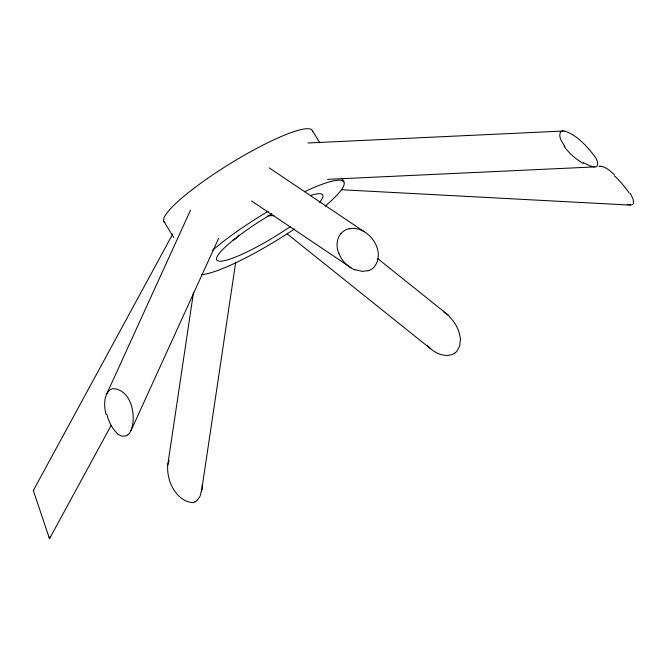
<?xml version="1.0" encoding="UTF-8"?>
<svg xmlns="http://www.w3.org/2000/svg" width="667" height="667" viewBox="0 0 667 667"><rect width="100%" height="100%" fill="white"/><g stroke="black" fill="none" stroke-linecap="round" stroke-linejoin="round"><path stroke-width="1" d="M201.776 489.136L200.125 496.14L197.073 500.492A12.956 10.48 74.3 0 1 194.989 501.876M194.881 501.926A12.94 10.455 74.1 0 1 192.505 502.61C175.638 500.875 166.341 480.207 167.75 464.907L193.522 292.263M201.517 491.296L235.684 262.314M167.75 464.907L169.118 460.53M190.545 210.088L106.57 394.322C103.744 400.7 104.419 408.029 106.078 414.632M128.006 434.726A12.94 8.588 -88.3 0 0 129.673 432.916C137.719 418.926 131.991 389.053 112.731 388.678A14.882 10.63 80.7 0 0 109.505 390.328M131.024 430.599L218.568 238.469M106.57 394.322L106.953 393.555M33.35 490.453L172.695 234.125M49.758 538.286L110.989 425.679M560.33 132.416C558.312 137.369 562.298 142.413 564.899 146.365M238.778 235.143L235.918 238.628L232.458 240.328M340.937 233.592C336.301 238.944 336.135 246.89 338.703 253.218M268.026 215.724A18.651 13.999 -51.8 0 0 270.052 215.683L271.794 213.824M368.276 270.669L362.206 271.361L354.894 269.651M349.341 228.731C368.601 225.138 387.335 252.084 373.587 267.659A12.94 11.347 -10.1 0 1 368.234 270.694M273.987 215.666L270.052 215.683M599.916 166.216C605.703 166.408 610.122 171.085 614.349 174.529M627.213 204.511L632.024 204.844A12.94 5.494 44 0 0 633.6 202.743L633.05 199.008L630.248 193.338M308.012 142.988L563.215 131.032M327.455 179.356L594.789 166.9M341.537 189.736L630.523 205.119M565.007 131.207C575.296 134.459 583.075 142.696 590.145 150.484C593.238 154.952 599.458 160.363 597.157 166.166A12.94 5.078 35.1 0 1 594.13 166.892L589.661 165.775L583.258 162.631M443.63 311.889L449.8 316.508M351.025 267.7L251.467 200.925M269.151 167.867L364.249 231.732M117.109 433.8L121.953 436.251L126.021 435.926A12.956 8.588 -88.1 0 0 127.914 434.776M377.472 258.412L448.141 315.007M287.26 233.942L430.724 348.833C436.476 353.618 444.48 357.112 451.943 354.586A12.94 12.406 30.3 0 0 454.586 353.227M430.724 348.833L426.938 345.173M312.231 130.39L319.868 142.813M341.704 178.306L343.889 181.858M163.94 221.569L173.77 237.535M49.083 537.469L33.35 490.604M49.875 536.768L49.833 538.211A12.956 1.126 75 0 1 49.024 537.41M460.472 338.653L459.688 346.04L456.887 351.184A12.956 12.423 29.9 0 1 454.694 353.143M165.007 222.561A87.035 14.666 -31.6 0 1 230.398 163.498A87.035 14.666 -31.6 0 1 312.615 131.758M304.602 191.696A87.035 14.666 -31.6 0 1 325.104 206.17M294.631 228.864A87.035 14.666 -31.6 0 1 201.742 274.662M212.239 250.559A87.035 14.666 -31.6 0 1 268.217 211.231M310.313 195.539A62.173 10.472 -31.6 0 1 319.576 202.284M290.287 226.58A62.173 10.472 -31.6 0 1 217.375 260.605A62.173 10.472 -31.6 0 1 271.669 214.09M354.761 269.893A32.816 30.215 -21.4 0 1 338.928 253.135M340.954 233.608A14.916 13.899 -1.9 0 1 344.639 230.549M344.731 230.432A14.882 13.915 -0.6 0 1 349.333 228.706M583.108 163.373A32.816 16.625 37.1 0 1 564.165 146.381M560.322 132.408A14.916 6.453 43.7 0 1 562.139 131.216M562.148 131.132A14.882 6.453 44.4 0 1 564.974 131.132M614.232 175.696A32.816 10.405 47.9 0 1 629.206 193.088M599.099 166.467A14.916 6.136 53 0 1 599.941 166.258M449.433 316.917A32.816 30.54 47.7 0 1 460.297 338.653M202.218 484.751A32.816 28.606 67.6 0 1 202.176 489.219M33.575 490.312A14.916 0.984 66.7 0 1 33.683 490.395M33.283 490.445A14.882 0.925 66.1 0 1 33.734 490.704M117.242 433.358A32.816 20.118 83.2 0 1 106.87 414.257M106.987 393.597A14.916 10.589 81.5 0 1 109.446 390.453"/></g></svg>
